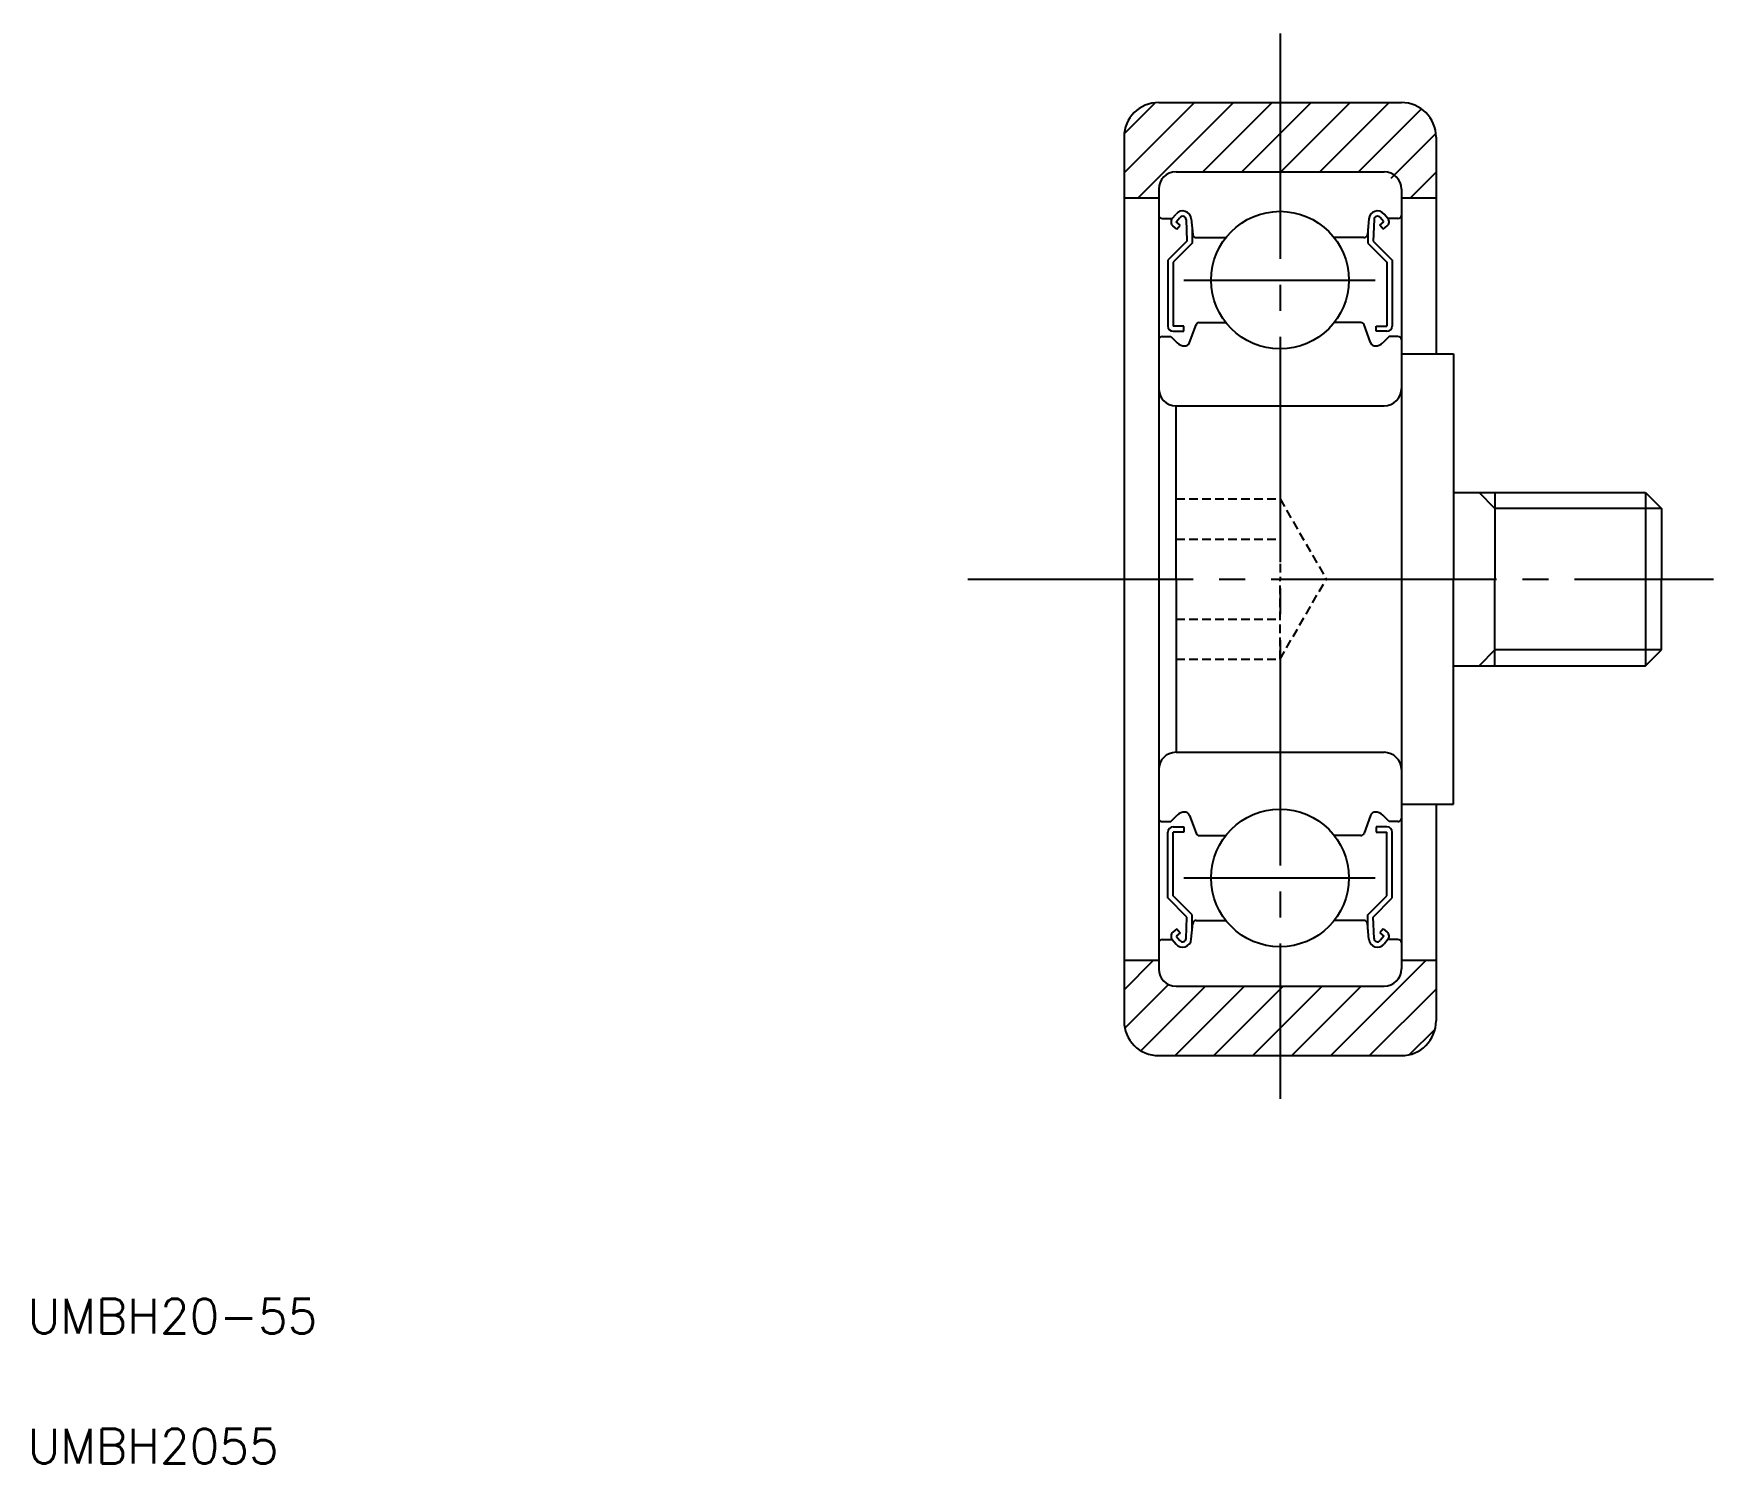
# Model space of a CAD drawing. Extents: x 5.3 to 102.2, y 5 to 87.5.
import ezdxf

# ---------------------------------------------------------------- set-up
doc = ezdxf.new("R2010")
doc.units = 0
doc.linetypes.add('CENTER', pattern=[17.5, 13, -1.5, 1.5, -1.5])
doc.linetypes.add('DASHED', pattern=[0.75, 0.5, -0.25])
doc.layers.get('0').update_dxf_attribs({"linetype": 'CONTINUOUS'})
doc.layers.add('CENTER', color=1, linetype='CENTER')
doc.styles.get("Standard").update_dxf_attribs({"font": 'txt.shx'})

msp = doc.modelspace()

# ---------------------------------------------------------------- linework, layer by layer
at = {"color": 3, "linetype": 'CONTINUOUS'}
for p, q in [((68.247, 79.473), (72.309, 83.534)), ((68.257, 81.727), (70.055, 83.525)), ((69.054, 78.034), (74.554, 83.534)), ((72.799, 79.534), (76.799, 83.534)), ((75.044, 79.534), (79.044, 83.534)), ((77.289, 79.534), (81.289, 83.534)), ((79.534, 79.534), (83.534, 83.534)), ((81.779, 79.534), (85.408, 83.163)), ((83.662, 79.172), (86.236, 81.746)), ((84.769, 78.034), (86.247, 79.512)), ((89.647, 60.114), (88.727, 61.034)), ((99.247, 60.114), (89.647, 60.114)), ((89.647, 51.954), (88.727, 51.034)), ((99.247, 51.954), (89.647, 51.954)), ((68.247, 32.326), (69.955, 34.034)), ((80.171, 28.534), (85.671, 34.034)), ((68.29, 30.124), (70.804, 32.638)), ((69.226, 28.815), (72.945, 32.534)), ((71.19, 28.534), (75.19, 32.534)), ((73.436, 28.534), (77.436, 32.534)), ((75.681, 28.534), (79.681, 32.534)), ((77.926, 28.534), (81.926, 32.534)), ((82.416, 28.534), (86.247, 32.366)), ((84.717, 28.59), (86.192, 30.065))]:
    msp.add_line(p, q, dxfattribs=at)
at = {"color": 7, "linetype": 'CONTINUOUS'}
for p, q in [((70.247, 83.534), (84.247, 83.534)), ((68.247, 81.534), (68.247, 30.534)), ((86.247, 81.534), (86.247, 69.034)), ((71.247, 79.534), (83.247, 79.534)), ((70.247, 78.534), (70.247, 67.034)), ((84.247, 78.534), (84.247, 67.034)), ((68.247, 78.034), (70.247, 78.034)), ((84.247, 78.034), (86.247, 78.034)), ((70.447, 76.834), (71.028, 76.834)), ((71.027, 76.834), (71.248, 77.096)), ((71.257, 76.641), (71.473, 76.898)), ((71.486, 76.448), (71.257, 76.641)), ((71.826, 76.778), (71.877, 75.538)), ((72.129, 76.818), (72.208, 75.917)), ((82.366, 76.818), (82.287, 75.917)), ((82.669, 76.778), (82.618, 75.538)), ((83.009, 76.448), (83.237, 76.641)), ((83.237, 76.641), (83.022, 76.898)), ((83.468, 76.834), (83.247, 77.096)), ((84.047, 76.834), (83.467, 76.834)), ((71.293, 76.218), (71.064, 76.411)), ((71.293, 76.218), (71.486, 76.448)), ((72.177, 76.261), (72.177, 75.414)), ((72.407, 75.734), (74.125, 75.734)), ((82.088, 75.734), (80.37, 75.734)), ((82.317, 76.261), (82.317, 75.414)), ((83.201, 76.218), (83.009, 76.448)), ((83.201, 76.218), (83.431, 76.411)), ((71.877, 75.538), (70.777, 74.438)), ((72.177, 75.414), (71.077, 74.314)), ((82.317, 75.414), (83.417, 74.314)), ((82.618, 75.538), (83.717, 74.438)), ((70.777, 74.438), (70.777, 70.634)), ((71.077, 74.314), (71.077, 70.634)), ((83.417, 74.314), (83.417, 70.634)), ((83.717, 74.438), (83.717, 70.634)), ((72.589, 70.834), (74.125, 70.834)), ((81.906, 70.834), (80.37, 70.834)), ((70.447, 70.034), (70.947, 70.034)), ((70.947, 70.034), (71.321, 69.66)), ((71.697, 70.634), (71.077, 70.634)), ((71.077, 70.334), (71.697, 70.334)), ((71.697, 70.334), (71.697, 70.634)), ((72.029, 69.681), (72.401, 70.703)), ((82.465, 69.681), (82.094, 70.703)), ((82.797, 70.634), (83.417, 70.634)), ((82.797, 70.334), (82.797, 70.634)), ((83.417, 70.334), (82.797, 70.334)), ((83.548, 70.034), (83.173, 69.66)), ((84.047, 70.034), (83.548, 70.034)), ((84.247, 69.034), (87.247, 69.034)), ((84.247, 69.034), (84.247, 43.034)), ((87.247, 69.034), (87.247, 56.034)), ((70.247, 67.034), (70.247, 45.034)), ((84.247, 67.034), (84.247, 45.034)), ((71.247, 56.034), (71.247, 66.034)), ((71.247, 66.034), (83.247, 66.034)), ((87.247, 61.034), (98.327, 61.034)), ((89.647, 61.034), (89.647, 56.034)), ((98.327, 61.034), (99.247, 60.114)), ((98.327, 61.034), (98.327, 51.034)), ((99.247, 60.114), (99.247, 56.034)), ((71.247, 56.034), (71.247, 46.034)), ((87.247, 43.034), (87.247, 56.034)), ((89.647, 51.034), (89.647, 56.034)), ((99.247, 51.954), (99.247, 56.034)), ((98.327, 51.034), (99.247, 51.954)), ((87.247, 51.034), (98.327, 51.034)), ((71.247, 46.034), (83.247, 46.034)), ((70.247, 45.034), (70.247, 33.534)), ((84.247, 45.034), (84.247, 33.534)), ((84.247, 43.034), (87.247, 43.034)), ((86.247, 43.034), (86.247, 30.534)), ((70.447, 42.034), (70.947, 42.034)), ((70.947, 42.034), (71.321, 42.408)), ((71.077, 41.734), (71.697, 41.734)), ((71.697, 41.734), (71.697, 41.434)), ((72.029, 42.387), (72.401, 41.366)), ((82.465, 42.387), (82.094, 41.366)), ((82.797, 41.734), (82.797, 41.434)), ((83.417, 41.734), (82.797, 41.734)), ((83.548, 42.034), (83.173, 42.408)), ((84.047, 42.034), (83.548, 42.034)), ((70.777, 37.63), (70.777, 41.434)), ((71.697, 41.434), (71.077, 41.434)), ((71.077, 37.754), (71.077, 41.434)), ((72.589, 41.234), (74.125, 41.234)), ((81.906, 41.234), (80.37, 41.234)), ((82.797, 41.434), (83.417, 41.434)), ((83.417, 37.754), (83.417, 41.434)), ((83.717, 37.63), (83.717, 41.434)), ((71.877, 36.53), (70.777, 37.63)), ((72.177, 36.654), (71.077, 37.754)), ((82.317, 36.654), (83.417, 37.754)), ((82.618, 36.53), (83.717, 37.63)), ((71.826, 35.291), (71.877, 36.53)), ((72.129, 35.251), (72.208, 36.152)), ((72.177, 35.807), (72.177, 36.654)), ((72.407, 36.334), (74.125, 36.334)), ((82.088, 36.334), (80.37, 36.334)), ((82.366, 35.251), (82.287, 36.152)), ((82.317, 35.807), (82.317, 36.654)), ((82.669, 35.291), (82.618, 36.53)), ((70.447, 35.234), (71.028, 35.234)), ((71.027, 35.235), (71.248, 34.972)), ((71.293, 35.85), (71.064, 35.658)), ((71.486, 35.62), (71.257, 35.427)), ((71.257, 35.427), (71.473, 35.171)), ((71.293, 35.85), (71.486, 35.62)), ((83.201, 35.85), (83.009, 35.62)), ((83.009, 35.62), (83.237, 35.427)), ((83.237, 35.427), (83.022, 35.171)), ((83.201, 35.85), (83.431, 35.658)), ((83.468, 35.235), (83.247, 34.972)), ((84.047, 35.234), (83.467, 35.234)), ((68.247, 34.034), (70.247, 34.034)), ((84.247, 34.034), (86.247, 34.034)), ((71.247, 32.534), (83.247, 32.534)), ((74.547, 32.534), (74.547, 32.534)), ((77.247, 32.534), (77.248, 32.534)), ((70.247, 28.534), (84.247, 28.534))]:
    msp.add_line(p, q, dxfattribs=at)
at = {"color": 3, "linetype": 'DASHED'}
for p, q in [((71.247, 60.653), (77.247, 60.653)), ((77.247, 60.653), (79.914, 56.034)), ((77.247, 60.653), (77.247, 56.034)), ((71.247, 58.344), (77.247, 58.344)), ((77.247, 51.415), (79.914, 56.034)), ((77.247, 51.415), (77.247, 56.034)), ((71.247, 53.725), (77.247, 53.725)), ((71.247, 51.415), (77.247, 51.415))]:
    msp.add_line(p, q, dxfattribs=at)
at = {"color": 7, "linetype": 'CONTINUOUS'}
for centre in [(77.247, 73.284), (77.247, 38.784)]:
    msp.add_circle(centre, 3.969, dxfattribs=at)
for centre, radius, start, end in [((70.247, 81.534), 2, 90, 180), ((84.247, 81.534), 2, 0, 90), ((71.247, 78.534), 1, 90, 180), ((83.247, 78.534), 1, 0, 90), ((70.447, 77.034), 0.2, 180, 270), ((71.257, 76.641), 0.3, 139.90979, 229.99628), ((71.631, 76.774), 0.5, 4.98705, 139.90979), ((71.626, 76.769), 0.2, 2.37537, 139.99223), ((82.864, 76.774), 0.5, 40.09021, 175.01295), ((82.869, 76.769), 0.2, 40.00777, 177.62463), ((83.238, 76.641), 0.3, 310.00372, 40.09021), ((84.047, 77.034), 0.2, 270, 0), ((72.407, 75.934), 0.2, 184.98705, 270), ((82.088, 75.934), 0.2, 270, 355.01295), ((72.589, 70.634), 0.2, 90, 160.02987), ((81.906, 70.634), 0.2, 19.97013, 90), ((70.447, 69.834), 0.2, 90, 180), ((71.077, 70.634), 0.3, 180, 270), ((83.417, 70.634), 0.3, 270, 0), ((84.047, 69.834), 0.2, 0, 90), ((71.745, 70.084), 0.6, 225, 272.80484), ((71.747, 69.784), 0.3, 265.5374, 340.02987), ((82.747, 69.784), 0.3, 199.97013, 274.4626), ((82.749, 70.084), 0.6, 267.19516, 315), ((71.247, 67.034), 1, 180, 270), ((83.247, 67.034), 1, 270, 0), ((71.247, 45.034), 1, 90, 180), ((83.247, 45.034), 1, 0, 90), ((70.447, 42.234), 0.2, 180, 270), ((71.077, 41.434), 0.3, 90, 180), ((71.745, 41.984), 0.6, 87.19516, 135), ((71.747, 42.284), 0.3, 19.97013, 94.4626), ((82.747, 42.284), 0.3, 85.5374, 160.02987), ((82.749, 41.984), 0.6, 45, 92.80484), ((83.417, 41.434), 0.3, 0, 90), ((84.047, 42.234), 0.2, 270, 0), ((72.589, 41.434), 0.2, 199.97013, 270), ((81.906, 41.434), 0.2, 270, 340.02987), ((72.407, 36.134), 0.2, 90, 175.01295), ((82.088, 36.134), 0.2, 4.98705, 90), ((70.447, 35.034), 0.2, 90, 180), ((71.257, 35.428), 0.3, 130.00372, 220.09021), ((71.631, 35.294), 0.5, 220.09021, 355.01295), ((71.626, 35.299), 0.2, 220.00777, 357.62463), ((82.864, 35.294), 0.5, 184.98705, 319.90979), ((82.869, 35.299), 0.2, 182.37537, 319.99223), ((83.238, 35.428), 0.3, 319.90979, 49.99628), ((84.047, 35.034), 0.2, 0, 90), ((71.247, 33.534), 1, 180, 270), ((83.247, 33.534), 1, 270, 0), ((70.247, 30.534), 2, 180, 270), ((84.247, 30.534), 2, 270, 0)]:
    msp.add_arc(centre, radius, start, end, dxfattribs=at)
at = {"layer": 'CENTER', "color": 1, "linetype": 'CENTER'}
for p, q in [((77.247, 87.51), (77.247, 26.035)), ((71.706, 73.284), (82.731, 73.284)), ((59.239, 56.034), (102.247, 56.034)), ((71.706, 38.784), (82.731, 38.784))]:
    msp.add_line(p, q, dxfattribs=at)

# ---------------------------------------------------------------- texts
at = {"color": 7, "linetype": 'CONTINUOUS'}
for s, p in [('UMBH20-55', (5, 12.5)), ('UMBH2055', (5, 5))]:
    msp.add_text(s, height=2, dxfattribs=at).set_placement(p)

doc.saveas('drawing.dxf')
